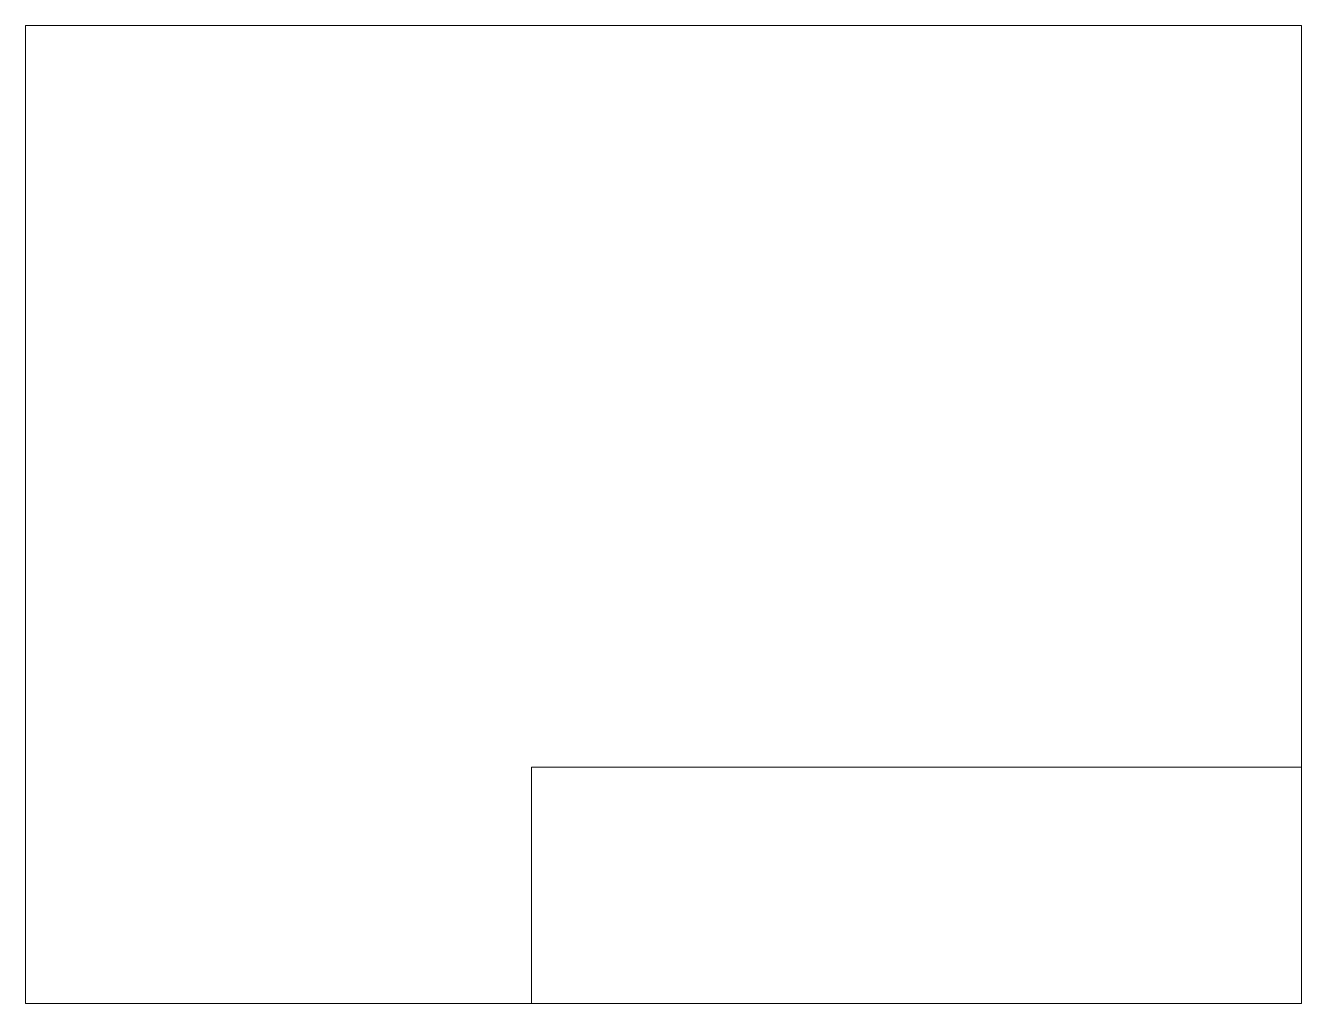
# Paper-space layout '布局1' of a CAD drawing. Header units: millimetres. Extents: x 0 to 265, y 0 to 203.
import ezdxf

# ---------------------------------------------------------------- set-up
doc = ezdxf.new("R2010")
doc.units = ezdxf.units.MM
doc.layers.add('dim', color=252, linetype='Continuous', lineweight=9)

psp = doc.layouts.new('布局1')

# ---------------------------------------------------------------- linework, layer by layer
at = {"layer": 'dim'}
psp.add_lwpolyline([(105.47, 48.96), (265.28, 48.96), (265.28, -0.12), (105.47, -0.12)], close=True, dxfattribs=at)

# ---------------------------------------------------------------- viewports
psp.add_viewport(center=(132.85, 101.43), size=(264.86, 203.1159), view_center_point=(27315.89, 666.53), view_height=424.8029, dxfattribs=at)

doc.saveas('drawing.dxf')
